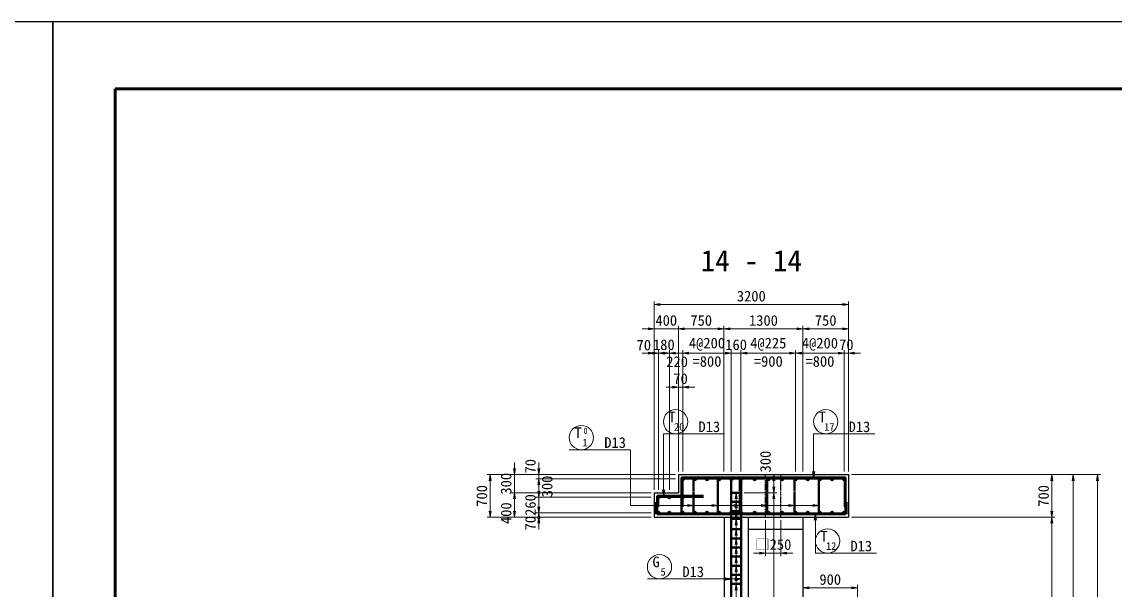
# Model space of a CAD drawing. Header units: millimetres. Extents: x 169470 to 758170, y -17820 to 11880.
# Drawn here: x 295107 to 313112, y 2523 to 11880 of the extents above; entities that cross this region are included whole.
import ezdxf
from ezdxf.enums import TextEntityAlignment as Align

# ---------------------------------------------------------------- set-up
doc = ezdxf.new("R2010")
doc.units = ezdxf.units.MM
doc.header["$LTSCALE"] = 50
doc.header["$PDSIZE"] = 300
doc.linetypes.add('DASHED2', pattern=[0.375, 0.25, -0.125])
doc.layers.get('Defpoints').update_dxf_attribs({"color": 151})
for name, color, linetype, lineweight in [('D-STR', 1, 'Continuous', 25), ('D-STR-DIM', 7, 'Continuous', 13), ('D-STR-HTXT', 7, 'Continuous', 13), ('D-STR-STR1', 2, 'Continuous', 50), ('D-STR-STR2', 6, 'Continuous', 50), ('D-STR-STR3', 4, 'Continuous', 50), ('D-STR-TXT', 7, 'Continuous', 13), ('D-TTL', 2, 'Continuous', 140)]:
    doc.layers.add(name, color=color, linetype=linetype, lineweight=lineweight)
doc.styles.add('YOKO_GOTHIC', font='MS Gothic.ttf')
doc.dimstyles.new('S50', dxfattribs={"dimscale": 50, "dimtxt": 3.5, "dimasz": 2, "dimexe": 1, "dimexo": 1, "dimgap": 1, "dimtad": 1, "dimdec": 0, "dimzin": 1, "dimdsep": 46, "dimtxsty": 'YOKO_GOTHIC', "dimblk": 'OPEN', "dimcen": 0, "dimclrd": 256, "dimclre": 256, "dimclrt": 256, "dimaunit": 1, "dimadec": 3, "dimazin": 0, "dimtfac": 1, "dimtdec": 0, "dimtix": 1, "dimtmove": 2, "dimatfit": 3, "dimldrblk": 'OPEN', "dimfxl": 1, "dimlwd": -1, "dimlwe": -1, "dimarcsym": 2})

# ---------------------------------------------------------------- blocks, each defined once
blk = doc.blocks.new('0930-1')
at = {"layer": 'D-STR-STR2'}
for radius in [20, 10]:
    blk.add_circle((1654010, -311924), radius, dxfattribs=at)
blk = doc.blocks.new('_Open')
at = {"color": 0, "linetype": 'ByBlock', "lineweight": -2}
for p, q in [((-1, 0.17), (0, 0)), ((-1, -0.17), (0, 0)), ((0, 0), (-1, 0))]:
    blk.add_line(p, q, dxfattribs=at)
blk = doc.blocks.new('*D3287')
at = {"layer": 'D-STR-DIM', "transparency": 16777216}
for p, q in [((305520, 4175), (305520, 7275)), ((305620, 7225), (308620, 7225)), ((308720, 4475), (308720, 7275))]:
    blk.add_line(p, q, dxfattribs=at)
at = {"layer": 'Defpoints', "color": 0, "transparency": 16777216}
for p in [(308720, 7225), (308720, 4425), (305520, 4125)]:
    blk.add_point(p, dxfattribs=at)
at = {"layer": 'D-STR-DIM', "transparency": 16777216, "xscale": 100, "yscale": 100, "zscale": 100, "rotation": 180}
blk.add_blockref('_Open', (305520, 7225), dxfattribs=at)
at = {"layer": 'D-STR-DIM', "transparency": 16777216, "xscale": 100, "yscale": 100, "zscale": 100}
blk.add_blockref('_Open', (308720, 7225), dxfattribs=at)
at = {"layer": 'D-STR-DIM', "transparency": 16777216, "insert": (307120, 7363), "char_height": 175, "attachment_point": 5, "style": 'YOKO_GOTHIC'}
blk.add_mtext('3200', dxfattribs=at)
blk = doc.blocks.new('*D3288')
at = {"layer": 'D-STR-DIM', "transparency": 16777216}
for p, q in [((305920, 4475), (305920, 6875)), ((306670, 4475), (306670, 6875)), ((306020, 6825), (306570, 6825))]:
    blk.add_line(p, q, dxfattribs=at)
at = {"layer": 'Defpoints', "color": 0, "transparency": 16777216}
for p in [(306670, 6825), (305920, 4425), (306670, 4425)]:
    blk.add_point(p, dxfattribs=at)
at = {"layer": 'D-STR-DIM', "transparency": 16777216, "xscale": 100, "yscale": 100, "zscale": 100, "rotation": 180}
blk.add_blockref('_Open', (305920, 6825), dxfattribs=at)
at = {"layer": 'D-STR-DIM', "transparency": 16777216, "xscale": 100, "yscale": 100, "zscale": 100}
blk.add_blockref('_Open', (306670, 6825), dxfattribs=at)
at = {"layer": 'D-STR-DIM', "transparency": 16777216, "insert": (306295, 6963), "char_height": 175, "attachment_point": 5, "style": 'YOKO_GOTHIC'}
blk.add_mtext('750', dxfattribs=at)
blk = doc.blocks.new('*D3289')
at = {"layer": 'D-STR-DIM', "transparency": 16777216}
for p, q in [((306670, 4475), (306670, 6875)), ((307970, 4475), (307970, 6875)), ((306770, 6825), (307870, 6825))]:
    blk.add_line(p, q, dxfattribs=at)
at = {"layer": 'Defpoints', "color": 0, "transparency": 16777216}
for p in [(307970, 6825), (306670, 4425), (307970, 4425)]:
    blk.add_point(p, dxfattribs=at)
at = {"layer": 'D-STR-DIM', "transparency": 16777216, "xscale": 100, "yscale": 100, "zscale": 100, "rotation": 180}
blk.add_blockref('_Open', (306670, 6825), dxfattribs=at)
at = {"layer": 'D-STR-DIM', "transparency": 16777216, "xscale": 100, "yscale": 100, "zscale": 100}
blk.add_blockref('_Open', (307970, 6825), dxfattribs=at)
at = {"layer": 'D-STR-DIM', "transparency": 16777216, "insert": (307320, 6963), "char_height": 175, "attachment_point": 5, "style": 'YOKO_GOTHIC'}
blk.add_mtext('1300', dxfattribs=at)
blk = doc.blocks.new('*D3290')
at = {"layer": 'D-STR-DIM', "transparency": 16777216}
for p, q in [((307970, 4475), (307970, 6875)), ((308720, 4475), (308720, 6875)), ((308070, 6825), (308620, 6825))]:
    blk.add_line(p, q, dxfattribs=at)
at = {"layer": 'Defpoints', "color": 0, "transparency": 16777216}
for p in [(308720, 6825), (307970, 4425), (308720, 4425)]:
    blk.add_point(p, dxfattribs=at)
at = {"layer": 'D-STR-DIM', "transparency": 16777216, "xscale": 100, "yscale": 100, "zscale": 100, "rotation": 180}
blk.add_blockref('_Open', (307970, 6825), dxfattribs=at)
at = {"layer": 'D-STR-DIM', "transparency": 16777216, "xscale": 100, "yscale": 100, "zscale": 100}
blk.add_blockref('_Open', (308720, 6825), dxfattribs=at)
at = {"layer": 'D-STR-DIM', "transparency": 16777216, "insert": (308345, 6963), "char_height": 175, "attachment_point": 5, "style": 'YOKO_GOTHIC'}
blk.add_mtext('750', dxfattribs=at)
blk = doc.blocks.new('*D3291')
at = {"layer": 'D-STR-DIM', "transparency": 16777216}
for p, q in [((305420, 6425), (305320, 6425)), ((305520, 5675), (305520, 6475)), ((305520, 6425), (305590, 6425)), ((305590, 4175), (305590, 6475)), ((305690, 6425), (305790, 6425))]:
    blk.add_line(p, q, dxfattribs=at)
at = {"layer": 'Defpoints', "color": 0, "transparency": 16777216}
for p in [(305590, 6425), (305520, 5625), (305590, 4125)]:
    blk.add_point(p, dxfattribs=at)
at = {"layer": 'D-STR-DIM', "transparency": 16777216, "xscale": 100, "yscale": 100, "zscale": 100}
blk.add_blockref('_Open', (305520, 6425), dxfattribs=at)
at = {"layer": 'D-STR-DIM', "transparency": 16777216, "xscale": 100, "yscale": 100, "zscale": 100, "rotation": 180}
blk.add_blockref('_Open', (305590, 6425), dxfattribs=at)
at = {"layer": 'D-STR-DIM', "transparency": 16777216, "insert": (305350, 6557), "char_height": 175, "attachment_point": 5, "style": 'YOKO_GOTHIC'}
blk.add_mtext('70', dxfattribs=at)
blk = doc.blocks.new('*D3292')
at = {"layer": 'D-STR-DIM', "transparency": 16777216}
for p, q in [((305490, 6425), (305390, 6425)), ((305590, 4175), (305590, 6475)), ((305590, 6425), (305770, 6425)), ((305770, 4175), (305770, 6475)), ((305870, 6425), (305970, 6425))]:
    blk.add_line(p, q, dxfattribs=at)
at = {"layer": 'Defpoints', "color": 0, "transparency": 16777216}
for p in [(305770, 6425), (305590, 4125), (305770, 4125)]:
    blk.add_point(p, dxfattribs=at)
at = {"layer": 'D-STR-DIM', "transparency": 16777216, "xscale": 100, "yscale": 100, "zscale": 100}
blk.add_blockref('_Open', (305590, 6425), dxfattribs=at)
at = {"layer": 'D-STR-DIM', "transparency": 16777216, "xscale": 100, "yscale": 100, "zscale": 100, "rotation": 180}
blk.add_blockref('_Open', (305770, 6425), dxfattribs=at)
at = {"layer": 'D-STR-DIM', "transparency": 16777216, "insert": (305680, 6563), "char_height": 175, "attachment_point": 5, "style": 'YOKO_GOTHIC'}
blk.add_mtext('180', dxfattribs=at)
blk = doc.blocks.new('*D3293')
at = {"layer": 'D-STR-DIM', "transparency": 16777216}
for p, q in [((305990, 4475), (305990, 6475)), ((306090, 6425), (306690, 6425)), ((306790, 4475), (306790, 6475))]:
    blk.add_line(p, q, dxfattribs=at)
at = {"layer": 'Defpoints', "color": 0, "transparency": 16777216}
for p in [(306790, 6425), (305990, 4425), (306790, 4425)]:
    blk.add_point(p, dxfattribs=at)
at = {"layer": 'D-STR-DIM', "transparency": 16777216, "xscale": 100, "yscale": 100, "zscale": 100, "rotation": 180}
blk.add_blockref('_Open', (305990, 6425), dxfattribs=at)
at = {"layer": 'D-STR-DIM', "transparency": 16777216, "xscale": 100, "yscale": 100, "zscale": 100}
blk.add_blockref('_Open', (306790, 6425), dxfattribs=at)
at = {"layer": 'D-STR-DIM', "transparency": 16777216, "char_height": 175, "attachment_point": 5, "style": 'YOKO_GOTHIC'}
for s, insert in [('4@200', (306390, 6572)), ('=800', (306390, 6288))]:
    blk.add_mtext(s, dxfattribs=dict(at, insert=insert))
blk = doc.blocks.new('*D3294')
at = {"layer": 'D-STR-DIM', "transparency": 16777216}
for p, q in [((306690, 6425), (306590, 6425)), ((306790, 4475), (306790, 6475)), ((306790, 6425), (306950, 6425)), ((306950, 4475), (306950, 6475)), ((307050, 6425), (307150, 6425))]:
    blk.add_line(p, q, dxfattribs=at)
at = {"layer": 'Defpoints', "color": 0, "transparency": 16777216}
for p in [(306950, 6425), (306790, 4425), (306950, 4425)]:
    blk.add_point(p, dxfattribs=at)
at = {"layer": 'D-STR-DIM', "transparency": 16777216, "xscale": 100, "yscale": 100, "zscale": 100}
blk.add_blockref('_Open', (306790, 6425), dxfattribs=at)
at = {"layer": 'D-STR-DIM', "transparency": 16777216, "xscale": 100, "yscale": 100, "zscale": 100, "rotation": 180}
blk.add_blockref('_Open', (306950, 6425), dxfattribs=at)
at = {"layer": 'D-STR-DIM', "transparency": 16777216, "insert": (306870, 6563), "char_height": 175, "attachment_point": 5, "style": 'YOKO_GOTHIC'}
blk.add_mtext('160', dxfattribs=at)
blk = doc.blocks.new('*D3295')
at = {"layer": 'D-STR-DIM', "transparency": 16777216}
for p, q in [((307850, 4475), (307850, 6475)), ((307950, 6425), (308550, 6425)), ((308650, 4475), (308650, 6475))]:
    blk.add_line(p, q, dxfattribs=at)
at = {"layer": 'Defpoints', "color": 0, "transparency": 16777216}
for p in [(308650, 6425), (307850, 4425), (308650, 4425)]:
    blk.add_point(p, dxfattribs=at)
at = {"layer": 'D-STR-DIM', "transparency": 16777216, "xscale": 100, "yscale": 100, "zscale": 100, "rotation": 180}
blk.add_blockref('_Open', (307850, 6425), dxfattribs=at)
at = {"layer": 'D-STR-DIM', "transparency": 16777216, "xscale": 100, "yscale": 100, "zscale": 100}
blk.add_blockref('_Open', (308650, 6425), dxfattribs=at)
at = {"layer": 'D-STR-DIM', "transparency": 16777216, "char_height": 175, "attachment_point": 5, "style": 'YOKO_GOTHIC'}
for s, insert in [('4@200', (308250, 6572)), ('=800', (308250, 6288))]:
    blk.add_mtext(s, dxfattribs=dict(at, insert=insert))
blk = doc.blocks.new('*D3296')
at = {"layer": 'D-STR-DIM', "transparency": 16777216}
for p, q in [((305670, 6425), (305570, 6425)), ((305770, 4175), (305770, 6475)), ((305990, 6425), (305770, 6425)), ((305990, 4475), (305990, 6475)), ((306090, 6425), (306190, 6425))]:
    blk.add_line(p, q, dxfattribs=at)
at = {"layer": 'Defpoints', "color": 0, "transparency": 16777216}
for p in [(305770, 6425), (305990, 4425), (305770, 4125)]:
    blk.add_point(p, dxfattribs=at)
at = {"layer": 'D-STR-DIM', "transparency": 16777216, "xscale": 100, "yscale": 100, "zscale": 100}
blk.add_blockref('_Open', (305770, 6425), dxfattribs=at)
at = {"layer": 'D-STR-DIM', "transparency": 16777216, "xscale": 100, "yscale": 100, "zscale": 100, "rotation": 180}
blk.add_blockref('_Open', (305990, 6425), dxfattribs=at)
at = {"layer": 'D-STR-DIM', "transparency": 16777216, "insert": (305898, 6284), "char_height": 175, "attachment_point": 5, "style": 'YOKO_GOTHIC'}
blk.add_mtext('220', dxfattribs=at)
blk = doc.blocks.new('*D3297')
at = {"layer": 'D-STR-DIM', "transparency": 16777216}
for p, q in [((306950, 4475), (306950, 6475)), ((307750, 6425), (307050, 6425)), ((307850, 4475), (307850, 6475))]:
    blk.add_line(p, q, dxfattribs=at)
at = {"layer": 'Defpoints', "color": 0, "transparency": 16777216}
for p in [(306950, 6425), (306950, 4425), (307850, 4425)]:
    blk.add_point(p, dxfattribs=at)
at = {"layer": 'D-STR-DIM', "transparency": 16777216, "xscale": 100, "yscale": 100, "zscale": 100, "rotation": 180}
blk.add_blockref('_Open', (306950, 6425), dxfattribs=at)
at = {"layer": 'D-STR-DIM', "transparency": 16777216, "xscale": 100, "yscale": 100, "zscale": 100}
blk.add_blockref('_Open', (307850, 6425), dxfattribs=at)
at = {"layer": 'D-STR-DIM', "transparency": 16777216, "char_height": 175, "attachment_point": 5, "style": 'YOKO_GOTHIC'}
for s, insert in [('4@225', (307400, 6572)), ('=900', (307400, 6288))]:
    blk.add_mtext(s, dxfattribs=dict(at, insert=insert))
blk = doc.blocks.new('*D3298')
at = {"layer": 'D-STR-DIM', "transparency": 16777216}
for p, q in [((305520, 4175), (305520, 6875)), ((305920, 4475), (305920, 6875)), ((305420, 6825), (305320, 6825)), ((305920, 6825), (305520, 6825)), ((306020, 6825), (306120, 6825))]:
    blk.add_line(p, q, dxfattribs=at)
at = {"layer": 'Defpoints', "color": 0, "transparency": 16777216}
for p in [(305520, 6825), (305920, 4425), (305520, 4125)]:
    blk.add_point(p, dxfattribs=at)
at = {"layer": 'D-STR-DIM', "transparency": 16777216, "xscale": 100, "yscale": 100, "zscale": 100}
blk.add_blockref('_Open', (305520, 6825), dxfattribs=at)
at = {"layer": 'D-STR-DIM', "transparency": 16777216, "xscale": 100, "yscale": 100, "zscale": 100, "rotation": 180}
blk.add_blockref('_Open', (305920, 6825), dxfattribs=at)
at = {"layer": 'D-STR-DIM', "transparency": 16777216, "insert": (305720, 6963), "char_height": 175, "attachment_point": 5, "style": 'YOKO_GOTHIC'}
blk.add_mtext('400', dxfattribs=at)
blk = doc.blocks.new('*D3299')
at = {"layer": 'D-STR-DIM', "transparency": 16777216}
for p, q in [((305820, 5867), (305720, 5867)), ((305920, 4475), (305920, 5917)), ((305990, 5867), (305920, 5867)), ((305990, 4475), (305990, 5917)), ((306090, 5867), (306190, 5867))]:
    blk.add_line(p, q, dxfattribs=at)
at = {"layer": 'Defpoints', "color": 0, "transparency": 16777216}
for p in [(305920, 5867), (305920, 4425), (305990, 4425)]:
    blk.add_point(p, dxfattribs=at)
at = {"layer": 'D-STR-DIM', "transparency": 16777216, "xscale": 100, "yscale": 100, "zscale": 100}
blk.add_blockref('_Open', (305920, 5867), dxfattribs=at)
at = {"layer": 'D-STR-DIM', "transparency": 16777216, "xscale": 100, "yscale": 100, "zscale": 100, "rotation": 180}
blk.add_blockref('_Open', (305990, 5867), dxfattribs=at)
at = {"layer": 'D-STR-DIM', "transparency": 16777216, "insert": (305955, 6005), "char_height": 175, "attachment_point": 5, "style": 'YOKO_GOTHIC'}
blk.add_mtext('70', dxfattribs=at)
blk = doc.blocks.new('*D3300')
at = {"layer": 'D-STR-DIM', "transparency": 16777216}
for p, q in [((308550, 6425), (308450, 6425)), ((308650, 4475), (308650, 6475)), ((308650, 6425), (308720, 6425)), ((308720, 4475), (308720, 6475)), ((308820, 6425), (308920, 6425))]:
    blk.add_line(p, q, dxfattribs=at)
at = {"layer": 'Defpoints', "color": 0, "transparency": 16777216}
for p in [(308720, 6425), (308650, 4425), (308720, 4425)]:
    blk.add_point(p, dxfattribs=at)
at = {"layer": 'D-STR-DIM', "transparency": 16777216, "xscale": 100, "yscale": 100, "zscale": 100}
blk.add_blockref('_Open', (308650, 6425), dxfattribs=at)
at = {"layer": 'D-STR-DIM', "transparency": 16777216, "xscale": 100, "yscale": 100, "zscale": 100, "rotation": 180}
blk.add_blockref('_Open', (308720, 6425), dxfattribs=at)
at = {"layer": 'D-STR-DIM', "transparency": 16777216, "insert": (308685, 6563), "char_height": 175, "attachment_point": 5, "style": 'YOKO_GOTHIC'}
blk.add_mtext('70', dxfattribs=at)
blk = doc.blocks.new('*D3301')
at = {"layer": 'D-STR-DIM', "transparency": 16777216}
for p, q in [((308770, 4425), (312870, 4425)), ((312820, -3775), (312820, 4325)), ((308920, -3875), (312870, -3875))]:
    blk.add_line(p, q, dxfattribs=at)
at = {"layer": 'Defpoints', "color": 0, "transparency": 16777216}
for p in [(308720, 4425), (312820, 4425), (308870, -3875)]:
    blk.add_point(p, dxfattribs=at)
at = {"layer": 'D-STR-DIM', "transparency": 16777216, "xscale": 100, "yscale": 100, "zscale": 100}
for p, rotation in [((312820, 4425), 90), ((312820, -3875), 270)]:
    blk.add_blockref('_Open', p, dxfattribs=dict(at, rotation=rotation))
at = {"layer": 'D-STR-DIM', "transparency": 16777216, "insert": (312683, 275), "char_height": 175, "attachment_point": 5, "rotation": 90, "style": 'YOKO_GOTHIC'}
blk.add_mtext('8300', dxfattribs=at)
blk = doc.blocks.new('*D3257')
at = {"layer": 'D-STR-DIM', "transparency": 16777216}
for p, q in [((308770, 3725), (312120, 3725)), ((312070, -375), (312070, 3625)), ((308920, -475), (312120, -475))]:
    blk.add_line(p, q, dxfattribs=at)
at = {"layer": 'Defpoints', "color": 0, "transparency": 16777216}
for p in [(308720, 3725), (312070, 3725), (308870, -475)]:
    blk.add_point(p, dxfattribs=at)
at = {"layer": 'D-STR-DIM', "transparency": 16777216, "xscale": 100, "yscale": 100, "zscale": 100}
for p, rotation in [((312070, 3725), 90), ((312070, -475), 270)]:
    blk.add_blockref('_Open', p, dxfattribs=dict(at, rotation=rotation))
at = {"layer": 'D-STR-DIM', "transparency": 16777216, "insert": (311933, 1625), "char_height": 175, "attachment_point": 5, "rotation": 90, "style": 'YOKO_GOTHIC'}
blk.add_mtext('4200', dxfattribs=at)
blk = doc.blocks.new('*D3258')
at = {"layer": 'D-STR-DIM', "transparency": 16777216}
for p, q in [((308770, 4425), (312120, 4425)), ((312070, 3825), (312070, 4325)), ((308770, 3725), (312120, 3725))]:
    blk.add_line(p, q, dxfattribs=at)
at = {"layer": 'Defpoints', "color": 0, "transparency": 16777216}
for p in [(308720, 4425), (312070, 4425), (308720, 3725)]:
    blk.add_point(p, dxfattribs=at)
at = {"layer": 'D-STR-DIM', "transparency": 16777216, "xscale": 100, "yscale": 100, "zscale": 100}
for p, rotation in [((312070, 4425), 90), ((312070, 3725), 270)]:
    blk.add_blockref('_Open', p, dxfattribs=dict(at, rotation=rotation))
at = {"layer": 'D-STR-DIM', "transparency": 16777216, "insert": (311933, 4075), "char_height": 175, "attachment_point": 5, "rotation": 90, "style": 'YOKO_GOTHIC'}
blk.add_mtext('700', dxfattribs=at)
blk = doc.blocks.new('*D3259')
at = {"layer": 'D-STR-DIM', "transparency": 16777216}
for p, q in [((305870, 4425), (302770, 4425)), ((302820, 4325), (302820, 3825)), ((305470, 3725), (302770, 3725))]:
    blk.add_line(p, q, dxfattribs=at)
at = {"layer": 'Defpoints', "color": 0, "transparency": 16777216}
for p in [(305920, 4425), (302820, 3725), (305520, 3725)]:
    blk.add_point(p, dxfattribs=at)
at = {"layer": 'D-STR-DIM', "transparency": 16777216, "xscale": 100, "yscale": 100, "zscale": 100}
for p, rotation in [((302820, 4425), 90), ((302820, 3725), 270)]:
    blk.add_blockref('_Open', p, dxfattribs=dict(at, rotation=rotation))
at = {"layer": 'D-STR-DIM', "transparency": 16777216, "insert": (302683, 4075), "char_height": 175, "attachment_point": 5, "rotation": 90, "style": 'YOKO_GOTHIC'}
blk.add_mtext('700', dxfattribs=at)
blk = doc.blocks.new('*D3260')
at = {"layer": 'D-STR-DIM', "transparency": 16777216}
for p, q in [((303220, 4525), (303220, 4625)), ((305870, 4425), (303170, 4425)), ((303220, 4425), (303220, 4125)), ((305470, 4125), (303170, 4125)), ((303220, 4025), (303220, 3925))]:
    blk.add_line(p, q, dxfattribs=at)
at = {"layer": 'Defpoints', "color": 0, "transparency": 16777216}
for p in [(305920, 4425), (303220, 4125), (305520, 4125)]:
    blk.add_point(p, dxfattribs=at)
at = {"layer": 'D-STR-DIM', "transparency": 16777216, "xscale": 100, "yscale": 100, "zscale": 100}
for p, rotation in [((303220, 4425), 270), ((303220, 4125), 90)]:
    blk.add_blockref('_Open', p, dxfattribs=dict(at, rotation=rotation))
at = {"layer": 'D-STR-DIM', "transparency": 16777216, "insert": (303083, 4275), "char_height": 175, "attachment_point": 5, "rotation": 90, "style": 'YOKO_GOTHIC'}
blk.add_mtext('300', dxfattribs=at)
blk = doc.blocks.new('*D3261')
at = {"layer": 'D-STR-DIM', "transparency": 16777216}
for p, q in [((305470, 4125), (303170, 4125)), ((303220, 4025), (303220, 3825)), ((305470, 3725), (303170, 3725))]:
    blk.add_line(p, q, dxfattribs=at)
at = {"layer": 'Defpoints', "color": 0, "transparency": 16777216}
for p in [(305520, 4125), (303220, 3725), (305520, 3725)]:
    blk.add_point(p, dxfattribs=at)
at = {"layer": 'D-STR-DIM', "transparency": 16777216, "xscale": 100, "yscale": 100, "zscale": 100}
for p, rotation in [((303220, 4125), 90), ((303220, 3725), 270)]:
    blk.add_blockref('_Open', p, dxfattribs=dict(at, rotation=rotation))
at = {"layer": 'D-STR-DIM', "transparency": 16777216, "insert": (303083, 3790), "char_height": 175, "attachment_point": 5, "rotation": 90, "style": 'YOKO_GOTHIC'}
blk.add_mtext('400', dxfattribs=at)
blk = doc.blocks.new('*D3262')
at = {"layer": 'D-STR-DIM', "transparency": 16777216}
for p, q in [((303620, 3895), (303620, 3995)), ((305470, 3795), (303570, 3795)), ((303620, 3725), (303620, 3795)), ((305470, 3725), (303570, 3725)), ((303620, 3625), (303620, 3525))]:
    blk.add_line(p, q, dxfattribs=at)
at = {"layer": 'Defpoints', "color": 0, "transparency": 16777216}
for p in [(303620, 3795), (305520, 3795), (305520, 3725)]:
    blk.add_point(p, dxfattribs=at)
at = {"layer": 'D-STR-DIM', "transparency": 16777216, "xscale": 100, "yscale": 100, "zscale": 100}
for p, rotation in [((303620, 3795), 270), ((303620, 3725), 90)]:
    blk.add_blockref('_Open', p, dxfattribs=dict(at, rotation=rotation))
at = {"layer": 'D-STR-DIM', "transparency": 16777216, "insert": (303483, 3626), "char_height": 175, "attachment_point": 5, "rotation": 90, "style": 'YOKO_GOTHIC'}
blk.add_mtext('70', dxfattribs=at)
blk = doc.blocks.new('*D3263')
at = {"layer": 'D-STR-DIM', "transparency": 16777216}
for p, q in [((303620, 4155), (303620, 4255)), ((305470, 4055), (303570, 4055)), ((303620, 3795), (303620, 4055)), ((305470, 3795), (303570, 3795)), ((303620, 3695), (303620, 3595))]:
    blk.add_line(p, q, dxfattribs=at)
at = {"layer": 'Defpoints', "color": 0, "transparency": 16777216}
for p in [(303620, 4055), (305520, 4055), (305520, 3795)]:
    blk.add_point(p, dxfattribs=at)
at = {"layer": 'D-STR-DIM', "transparency": 16777216, "xscale": 100, "yscale": 100, "zscale": 100}
for p, rotation in [((303620, 4055), 270), ((303620, 3795), 90)]:
    blk.add_blockref('_Open', p, dxfattribs=dict(at, rotation=rotation))
at = {"layer": 'D-STR-DIM', "transparency": 16777216, "insert": (303483, 3925), "char_height": 175, "attachment_point": 5, "rotation": 90, "style": 'YOKO_GOTHIC'}
blk.add_mtext('260', dxfattribs=at)
blk = doc.blocks.new('*D3264')
at = {"layer": 'D-STR-DIM', "transparency": 16777216}
for p, q in [((305870, 4355), (303570, 4355)), ((303620, 4155), (303620, 4255)), ((305470, 4055), (303570, 4055))]:
    blk.add_line(p, q, dxfattribs=at)
at = {"layer": 'Defpoints', "color": 0, "transparency": 16777216}
for p in [(303620, 4355), (305920, 4355), (305520, 4055)]:
    blk.add_point(p, dxfattribs=at)
at = {"layer": 'D-STR-DIM', "transparency": 16777216, "xscale": 100, "yscale": 100, "zscale": 100}
for p, rotation in [((303620, 4355), 90), ((303620, 4055), 270)]:
    blk.add_blockref('_Open', p, dxfattribs=dict(at, rotation=rotation))
at = {"layer": 'D-STR-DIM', "transparency": 16777216, "insert": (303759, 4230), "char_height": 175, "attachment_point": 5, "rotation": 90, "style": 'YOKO_GOTHIC'}
blk.add_mtext('300', dxfattribs=at)
blk = doc.blocks.new('*D3265')
at = {"layer": 'D-STR-DIM', "transparency": 16777216}
for p, q in [((303620, 4525), (303620, 4625)), ((305870, 4425), (303570, 4425)), ((305870, 4355), (303570, 4355)), ((303620, 4355), (303620, 4425)), ((303620, 4255), (303620, 4155))]:
    blk.add_line(p, q, dxfattribs=at)
at = {"layer": 'Defpoints', "color": 0, "transparency": 16777216}
for p in [(303620, 4425), (305920, 4425), (305920, 4355)]:
    blk.add_point(p, dxfattribs=at)
at = {"layer": 'D-STR-DIM', "transparency": 16777216, "xscale": 100, "yscale": 100, "zscale": 100}
for p, rotation in [((303620, 4425), 270), ((303620, 4355), 90)]:
    blk.add_blockref('_Open', p, dxfattribs=dict(at, rotation=rotation))
at = {"layer": 'D-STR-DIM', "transparency": 16777216, "insert": (303483, 4563), "char_height": 175, "attachment_point": 5, "rotation": 90, "style": 'YOKO_GOTHIC'}
blk.add_mtext('70', dxfattribs=at)
blk = doc.blocks.new('*D3266')
at = {"layer": 'D-STR-DIM', "transparency": 16777216}
for p, q in [((307356, 3675), (307356, 3082)), ((307606, 3675), (307606, 3082)), ((307256, 3132), (307156, 3132)), ((307356, 3132), (307606, 3132)), ((307706, 3132), (307806, 3132))]:
    blk.add_line(p, q, dxfattribs=at)
at = {"layer": 'Defpoints', "color": 0, "transparency": 16777216}
for p in [(307356, 3725), (307606, 3725), (307606, 3132)]:
    blk.add_point(p, dxfattribs=at)
at = {"layer": 'D-STR-DIM', "transparency": 16777216, "xscale": 100, "yscale": 100, "zscale": 100}
blk.add_blockref('_Open', (307356, 3132), dxfattribs=at)
at = {"layer": 'D-STR-DIM', "transparency": 16777216, "xscale": 100, "yscale": 100, "zscale": 100, "rotation": 180}
blk.add_blockref('_Open', (307606, 3132), dxfattribs=at)
at = {"layer": 'D-STR-DIM', "transparency": 16777216, "insert": (307481, 3272), "char_height": 175, "attachment_point": 5, "style": 'YOKO_GOTHIC'}
blk.add_mtext('□{\\A0;250}', dxfattribs=at)
blk = doc.blocks.new('*D3340')
at = {"layer": 'D-STR-DIM', "transparency": 16777216}
for p, q in [((308770, 4425), (312470, 4425)), ((312420, 4325), (312420, -375)), ((308920, -475), (312470, -475))]:
    blk.add_line(p, q, dxfattribs=at)
at = {"layer": 'Defpoints', "color": 0, "transparency": 16777216}
for p in [(308720, 4425), (308870, -475), (312420, -475)]:
    blk.add_point(p, dxfattribs=at)
at = {"layer": 'D-STR-DIM', "transparency": 16777216, "xscale": 100, "yscale": 100, "zscale": 100}
for p, rotation in [((312420, 4425), 90), ((312420, -475), 270)]:
    blk.add_blockref('_Open', p, dxfattribs=dict(at, rotation=rotation))
at = {"layer": 'D-STR-DIM', "transparency": 16777216, "insert": (312283, 1975), "char_height": 175, "attachment_point": 5, "rotation": 90, "style": 'YOKO_GOTHIC'}
blk.add_mtext('4900', dxfattribs=at)
blk = doc.blocks.new('*D3345')
at = {"layer": 'D-STR-DIM', "transparency": 16777216}
for p, q in [((307000, 4125), (307542, 4125)), ((307492, -3275), (307492, 4025)), ((307120, -3375), (307542, -3375))]:
    blk.add_line(p, q, dxfattribs=at)
at = {"layer": 'Defpoints', "color": 0, "transparency": 16777216}
for p in [(306950, 4125), (307492, 4125), (307070, -3375)]:
    blk.add_point(p, dxfattribs=at)
at = {"layer": 'D-STR-DIM', "transparency": 16777216, "xscale": 100, "yscale": 100, "zscale": 100}
for p, rotation in [((307492, 4125), 90), ((307492, -3375), 270)]:
    blk.add_blockref('_Open', p, dxfattribs=dict(at, rotation=rotation))
at = {"layer": 'D-STR-DIM', "transparency": 16777216, "insert": (307345, 375), "char_height": 175, "attachment_point": 5, "rotation": 90, "style": 'YOKO_GOTHIC'}
blk.add_mtext('50@150=7500', dxfattribs=at)
blk = doc.blocks.new('*D3346')
at = {"layer": 'D-STR-DIM', "transparency": 16777216}
for p, q in [((306970, 4425), (307542, 4425)), ((307492, 4225), (307492, 4325)), ((307000, 4125), (307542, 4125))]:
    blk.add_line(p, q, dxfattribs=at)
at = {"layer": 'Defpoints', "color": 0, "transparency": 16777216}
for p in [(306920, 4425), (307492, 4425), (306950, 4125)]:
    blk.add_point(p, dxfattribs=at)
at = {"layer": 'D-STR-DIM', "transparency": 16777216, "xscale": 100, "yscale": 100, "zscale": 100}
for p, rotation in [((307492, 4425), 90), ((307492, 4125), 270)]:
    blk.add_blockref('_Open', p, dxfattribs=dict(at, rotation=rotation))
at = {"layer": 'D-STR-DIM', "transparency": 16777216, "insert": (307354, 4640), "char_height": 175, "attachment_point": 5, "rotation": 90, "style": 'YOKO_GOTHIC'}
blk.add_mtext('300', dxfattribs=at)
blk = doc.blocks.new('*D3361')
at = {"layer": 'D-STR-DIM', "transparency": 16777216}
for p, q in [((307970, -75), (307970, 2610)), ((308070, 2560), (308770, 2560)), ((308870, -425), (308870, 2610))]:
    blk.add_line(p, q, dxfattribs=at)
at = {"layer": 'Defpoints', "color": 0, "transparency": 16777216}
for p in [(308870, 2560), (307970, -125), (308870, -475)]:
    blk.add_point(p, dxfattribs=at)
at = {"layer": 'D-STR-DIM', "transparency": 16777216, "xscale": 100, "yscale": 100, "zscale": 100, "rotation": 180}
blk.add_blockref('_Open', (307970, 2560), dxfattribs=at)
at = {"layer": 'D-STR-DIM', "transparency": 16777216, "xscale": 100, "yscale": 100, "zscale": 100}
blk.add_blockref('_Open', (308870, 2560), dxfattribs=at)
at = {"layer": 'D-STR-DIM', "transparency": 16777216, "insert": (308420, 2697), "char_height": 175, "attachment_point": 5, "style": 'YOKO_GOTHIC'}
blk.add_mtext('900', dxfattribs=at)

msp = doc.modelspace()

# ---------------------------------------------------------------- linework, layer by layer
at = {"layer": 'D-STR'}
for p, q in [((305920.29, 4425.43), (308720.29, 4425.43)), ((305920.29, 4425.43), (305920.29, 4125.43)), ((308720.29, 4425.43), (308720.29, 3725.43)), ((305520.29, 4125.43), (305520.29, 3725.43)), ((305520.29, 4125.43), (305920.29, 4125.43)), ((305520.29, 3725.43), (308720.29, 3725.43)), ((306670.29, 3725.43), (306670.29, 525.43)), ((307070.29, 3725.43), (307070.29, -3474.57)), ((307970.29, 3725.43), (307970.29, -3474.57)), ((307070.29, 3525.43), (307970.29, 3525.43))]:
    msp.add_line(p, q, dxfattribs=at)
at = {"layer": 'D-STR', "linetype": 'DASHED2', "ltscale": 1.5}
for p, q in [((307356.29, 3725.43), (307356.29, 4425.43)), ((307606.29, 3725.43), (307606.29, 4425.43))]:
    msp.add_line(p, q, dxfattribs=at)
at = {"layer": 'D-STR-HTXT'}
for p, q in [((305672.59, 5095.77), (306679.15, 5095.77)), ((308145.69, 5095.77), (309152.26, 5095.77)), ((304121.77, 4835.15), (305128.33, 4835.15)), ((305128.33, 4835.15), (305128.33, 3914.85)), ((306870.29, -3374.57), (306870.29, 4125.43)), ((305128.33, 3914.85), (308230.41, 3914.85)), ((308175.52, 3132.37), (309182.08, 3132.37)), ((305408.21, 2708.18), (306414.78, 2708.18))]:
    msp.add_line(p, q, dxfattribs=at)
for centre in [(305872.59, 5295.77), (308345.69, 5295.77), (304321.77, 5035.15), (308375.52, 3332.37), (305608.21, 2908.18)]:
    msp.add_circle(centre, 200, dxfattribs=at)
at = {"layer": 'D-STR-STR1'}
for p, q in [((305970.29, 4375.43), (308670.29, 4375.43)), ((305970.29, 4375.43), (305970.29, 3775.43)), ((306790.29, 4355.43), (306790.29, -3744.57)), ((306950.29, 4355.43), (306950.29, -3744.57)), ((308670.29, 3775.43), (308670.29, 4375.43)), ((305550.29, 3970.43), (305550.29, 3775.43)), ((305570.29, 4075.43), (305570.29, 3775.43)), ((306330.41, 4075.43), (305570.29, 4075.43)), ((306790.29, 4125.43), (306950.29, 4125.43)), ((306790.29, 3975.43), (306950.29, 3975.43)), ((308690.29, 3775.43), (308690.29, 3970.43)), ((306790.29, 3825.43), (306950.29, 3825.43)), ((305570.29, 3775.43), (308670.29, 3775.43)), ((306790.29, 3695.43), (306950.29, 3695.43)), ((306790.29, 3525.43), (306950.29, 3525.43)), ((306790.29, 3375.43), (306950.29, 3375.43)), ((306790.29, 3225.43), (306950.29, 3225.43)), ((306790.29, 3075.43), (306950.29, 3075.43)), ((306790.29, 2925.43), (306950.29, 2925.43)), ((306790.29, 2775.43), (306950.29, 2775.43)), ((306790.29, 2625.43), (306950.29, 2625.43))]:
    msp.add_line(p, q, dxfattribs=at)
at = {"layer": 'D-STR-STR3', "linetype": 'DASHED2'}
for p, q in [((306170.41, 3775.43), (306170.41, 4375.43)), ((306930.41, 3775.43), (306930.41, 4375.43)), ((307830.41, 3775.43), (307830.41, 4375.43))]:
    msp.add_line(p, q, dxfattribs=at)
at = {"layer": 'D-STR-STR3'}
for p, q in [((306570.41, 3775.43), (306570.41, 4375.43)), ((307380.41, 3775.43), (307380.41, 4375.43)), ((308230.41, 3775.43), (308230.41, 4375.43))]:
    msp.add_line(p, q, dxfattribs=at)
at = {"layer": 'D-TTL'}
msp.add_lwpolyline([(296644.53, 10780), (296644.53, -16720), (336644.53, -16720), (336644.53, 10780)], close=True, dxfattribs=at)
at = {"layer": 'Defpoints'}
for p, q in [((305990.29, 4355.43), (308650.29, 4355.43)), ((305990.29, 4355.43), (305990.29, 3895.43)), ((307356.29, 4425.43), (307606.29, 4425.43)), ((308650.29, 4355.43), (308650.29, 3895.43)), ((305590.29, 4055.43), (305590.29, 3895.43)), ((305590.29, 4055.43), (306330.41, 4055.43)), ((305590.29, 3795.43), (308650.29, 3795.43))]:
    msp.add_line(p, q, dxfattribs=at)
at = {"layer": 'Defpoints', "color": 1}
for points in [[(253569.53, 11880), (253569.53, -17820), (295619.53, -17820), (295619.53, 11880)], [(295619.53, 11880), (295619.53, -17820), (337669.53, -17820), (337669.53, 11880)]]:
    msp.add_lwpolyline(points, close=True, dxfattribs=at)

# ---------------------------------------------------------------- block references
at = {"layer": 'D-STR-HTXT', "xscale": -100, "yscale": 100, "zscale": 100, "rotation": 270}
for p in [(306870.29, 4125.43), (306870.29, 3975.43), (306870.29, 3825.43), (306870.29, 3695.43), (306870.29, 3525.43), (306870.29, 3375.43), (306870.29, 3225.43), (306870.29, 3075.43), (306870.29, 2925.43), (306870.29, 2775.43), (306870.29, 2625.43)]:
    msp.add_blockref('_Open', p, dxfattribs=at)
at = {"layer": 'D-STR-HTXT', "xscale": 100, "yscale": 100, "zscale": 100}
for p in [(306170.41, 3914.85), (306570.41, 3914.85), (306930.41, 3914.85), (307380.41, 3914.85), (307830.41, 3914.85), (308230.41, 3914.85)]:
    msp.add_blockref('_Open', p, dxfattribs=at)
at = {"layer": 'D-STR-STR2', "xscale": -1, "rotation": 180}
for p in [(-1348020.19, -307568.88), (-1347820.07, -307568.88), (-1347620.07, -307568.88), (-1347420.07, -307568.88), (-1347220.07, -307568.88), (-1347060.07, -307568.88), (-1346835.07, -307568.88), (-1346610.07, -307568.88), (-1346385.07, -307568.88), (-1346160.07, -307568.88), (-1345960.07, -307568.88), (-1345760.07, -307568.88), (-1345560.07, -307568.88), (-1345360.19, -307568.88), (-1348420.19, -307868.88), (-1348240.07, -307868.88), (-1348020.19, -307868.88), (-1348420.19, -308128.88), (-1348240.07, -308128.88), (-1348020.19, -308128.88), (-1347820.07, -308128.88), (-1347620.07, -308128.88), (-1347420.07, -308128.88), (-1347220.07, -308128.88), (-1347060.07, -308128.88), (-1346835.07, -308128.88), (-1346610.07, -308128.88), (-1346385.07, -308128.88), (-1346160.07, -308128.88), (-1345960.07, -308128.88), (-1345760.07, -308128.88), (-1345560.07, -308128.88), (-1345360.19, -308128.88)]:
    msp.add_blockref('0930-1', p, dxfattribs=at)

# ---------------------------------------------------------------- texts
at = {"layer": 'D-STR-TXT', "style": 'YOKO_GOTHIC'}
for s, height, p in [('14 - 14', 350, (307120.23, 7773.03)), ('T', 175, (305816.31, 5287.45)), ('T', 175, (308289.42, 5287.45)), ('20', 125, (305931.97, 5149.65)), ('17', 125, (308405.08, 5149.65)), ('T', 175, (304265.49, 5026.83)), ('0', 100, (304389.89, 5095.33)), ('1', 125, (304381.15, 4889.03)), ('T', 175, (308319.25, 3324.05)), ('12', 125, (308434.91, 3186.25)), ('G', 175, (305551.94, 2899.87)), ('5', 125, (305667.6, 2762.06))]:
    msp.add_text(s, height=height, dxfattribs=at).set_placement(p, align=Align.CENTER)
for p in [(306249.11, 5125.77), (308722.21, 5125.77), (304698.29, 4865.15), (308752.04, 3162.37), (305984.74, 2738.18)]:
    msp.add_text('D13', height=175, dxfattribs=at).set_placement(p)

# ---------------------------------------------------------------- dimensions: what is measured, and where the dimension line sits
at = {"layer": 'D-STR-DIM'}
for base, p1, p2, angle, picture, middle in [((308720.17, 7225.43), (305520.29, 4125.43), (308720.17, 4425.43), 180, '*D3287', (307120.23, 7362.93)), ((305520.29, 6825.43), (305920.29, 4425.43), (305520.29, 4125.43), 180, '*D3298', (305720.29, 6962.93)), ((306670.29, 6825.43), (305920.29, 4425.43), (306670.29, 4425.43), 180, '*D3288', (306295.29, 6962.93)), ((307970.29, 6825.43), (306670.29, 4425.43), (307970.29, 4425.43), 180, '*D3289', (307320.29, 6962.93)), ((308720.17, 6825.43), (307970.29, 4425.43), (308720.17, 4425.43), 180, '*D3290', (308345.23, 6962.93)), ((305770.41, 6425.43), (305590.29, 4125.43), (305770.41, 4125.43), 180, '*D3292', (305680.35, 6562.93)), ((306950.29, 6425.43), (306790.29, 4425.43), (306950.29, 4425.43), 180, '*D3294', (306870.29, 6562.93)), ((308720.17, 6425.43), (308650.17, 4425.43), (308720.17, 4425.43), 180, '*D3300', (308685.17, 6562.93)), ((305920.29, 5867.09), (305990.29, 4425.43), (305920.29, 4425.43), 180, '*D3299', (305955.29, 6004.59)), ((303220.29, 4125.43), (305920.29, 4425.43), (305520.29, 4125.43), 90, '*D3260', (303082.79, 4275.43)), ((302820.29, 3725.43), (305920.29, 4425.43), (305520.29, 3725.43), 90, '*D3259', (302682.79, 4075.43)), ((312820.29, 4425.43), (308870.29, -3874.57), (308720.17, 4425.43), 90, '*D3301', (312682.79, 275.43)), ((312070.29, 4425.43), (308720.29, 3725.43), (308720.17, 4425.43), 90, '*D3258', (311932.79, 4075.43)), ((312420.29, -474.57), (308720.17, 4425.43), (308870.29, -474.57), 90, '*D3340', (312282.79, 1975.43)), ((303620.29, 4055.43), (305520.29, 3795.43), (305520.29, 4055.43), 90, '*D3263', (303482.79, 3925.43)), ((312070.29, 3725.43), (308870.29, -474.57), (308720.29, 3725.43), 90, '*D3257', (311932.79, 1625.43))]:
    dim = msp.add_linear_dim(base=base, p1=p1, p2=p2, angle=angle, dimstyle='S50', dxfattribs=at)
    dim.commit()
    dim.dimension.update_dxf_attribs({"geometry": picture, "text_midpoint": middle})
for base, p1, p2, angle, picture, middle in [((305590.29, 6425.43), (305520.29, 5625.32), (305590.29, 4125.43), 180, '*D3291', (305350.43, 6557.43)), ((305770.41, 6425.43), (305990.29, 4425.43), (305770.41, 4125.43), 180, '*D3296', (305898.43, 6284.43)), ((303620.29, 4425.43), (305920.29, 4355.43), (305920.29, 4425.43), 90, '*D3265', (303482.79, 4562.65)), ((307491.75, 4425.43), (306950.29, 4125.43), (306920.17, 4425.43), 90, '*D3346', (307354.25, 4640.26)), ((303620.29, 4355.43), (305520.29, 4055.43), (305920.29, 4355.43), 90, '*D3264', (303759.26, 4230.43)), ((303220.29, 3725.43), (305520.29, 4125.43), (305520.29, 3725.43), 90, '*D3261', (303082.79, 3790.3)), ((303620.29, 3795.43), (305520.29, 3725.43), (305520.29, 3795.43), 90, '*D3262', (303482.79, 3625.5))]:
    dim = msp.add_linear_dim(base=base, p1=p1, p2=p2, angle=angle, dimstyle='S50', dxfattribs=at)
    dim.commit()
    dim.dimension.update_dxf_attribs({"geometry": picture, "text_midpoint": middle, "dimtype": 160})
for base, p1, p2, angle, text, picture, middle in [((306790.29, 6425.43), (305990.29, 4425.43), (306790.29, 4425.43), 180, '4@200\\X=<>', '*D3293', (306390.29, 6425.43)), ((306950.29, 6425.43), (307850.29, 4425.43), (306950.29, 4425.43), 180, '4@225\\X=<>', '*D3297', (307400.29, 6425.43)), ((308650.17, 6425.43), (307850.29, 4425.43), (308650.17, 4425.43), 180, '4@200\\X=<>', '*D3295', (308250.23, 6425.43)), ((307491.75, 4125.43), (307070.29, -3374.57), (306950.29, 4125.43), 90, '50@150=<>', '*D3345', (307344.92, 375.43))]:
    dim = msp.add_linear_dim(base=base, p1=p1, p2=p2, angle=angle, text=text, dimstyle='S50', dxfattribs=at)
    dim.commit()
    dim.dimension.update_dxf_attribs({"geometry": picture, "text_midpoint": middle})
dim = msp.add_linear_dim(base=(307606.29, 3132.45), p1=(307356.29, 3725.43), p2=(307606.29, 3725.43), text='□{\\A0;<>}', dimstyle='S50', dxfattribs=at)
dim.commit()
dim.dimension.update_dxf_attribs({"geometry": '*D3266', "text_midpoint": (307481.29, 3271.73)})
dim = msp.add_linear_dim(base=(308870.29, 2559.52), p1=(307970.29, -124.57), p2=(308870.29, -474.57), dimstyle='S50', dxfattribs=at)
dim.commit()
dim.dimension.update_dxf_attribs({"geometry": '*D3361', "text_midpoint": (308420.29, 2697.02)})

# ---------------------------------------------------------------- leaders
at = {"layer": 'D-STR-HTXT'}
for points in [[(305672.59, 4075.43), (305672.59, 5095.77)], [(308145.69, 4375.43), (308145.69, 5095.77)], [(308175.52, 3775.43), (308175.52, 3132.37)], [(306950.29, 2708.18), (306414.78, 2708.18)]]:
    msp.add_leader(points, dimstyle='S50', dxfattribs=at)
msp.add_leader([(306790.29, 2708.18), (306414.78, 2708.18)], dimstyle='S50', override={"dimgap": 1, "dimtad": 0}, dxfattribs=at)

doc.saveas('drawing.dxf')
